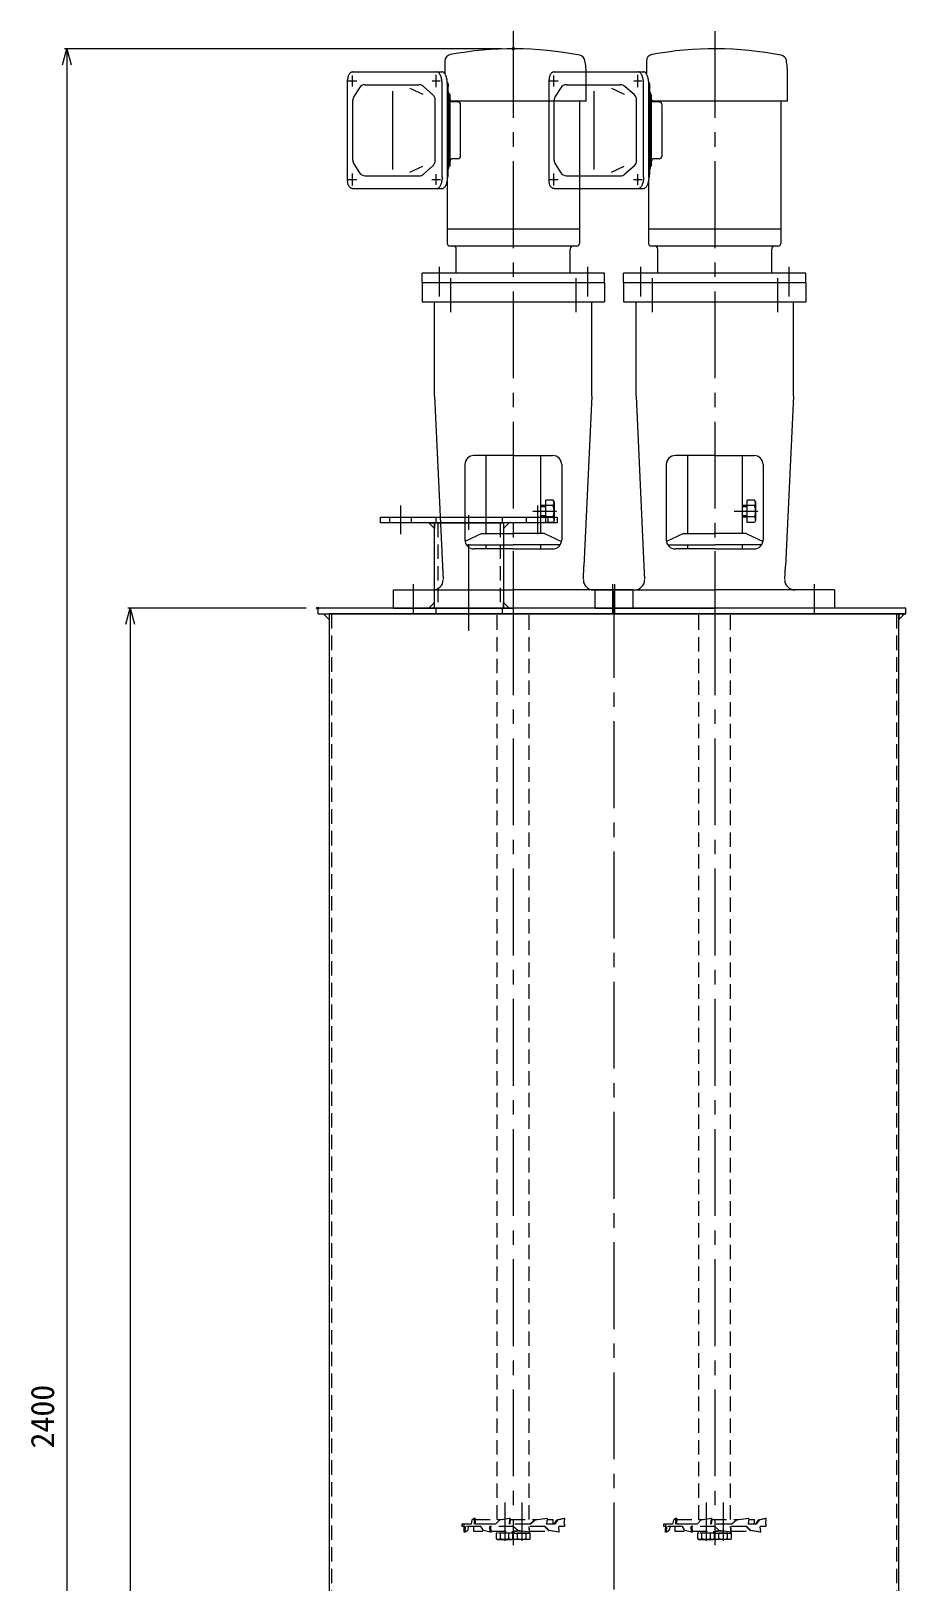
# Model space of a CAD drawing. Units: millimetres at full size. Extents: x -34906 to 7411, y -8440 to 3030.
# Drawn here: x -2179 to -1411, y 908 to 2269 of the extents above; entities that cross this region are included whole.
import ezdxf
from ezdxf.enums import TextEntityAlignment as Align

# ---------------------------------------------------------------- set-up
doc = ezdxf.new("R2010")
doc.units = ezdxf.units.MM
doc.header["$LTSCALE"] = 4
doc.header["$PDMODE"] = 32
doc.header["$PDSIZE"] = 2
doc.linetypes.add('USER1', pattern=[28.575, 19.05, -3.175, 3.175, -3.175])
doc.linetypes.add('USER4', pattern=[4.7625, 3.175, -1.5875])
for name, color, linetype, lineweight in [('0-2_01_外形線', 7, 'Continuous', 18), ('0-3_04_中心線', 7, 'USER1', 9), ('0-5_07_寸法線', 7, 'Continuous', 9), ('0-6_02_細線', 5, 'Continuous', 18), ('0-A_03_かくれ線', 6, 'USER4', 18)]:
    doc.layers.add(name, color=color, linetype=linetype, lineweight=lineweight)
doc.styles.add('ＭＳ ゴシック', font='')
doc.styles.get('ＭＳ ゴシック').set_extended_font_data('MS Gothic')

msp = doc.modelspace()

# ---------------------------------------------------------------- linework, layer by layer
at = {"layer": '0-2_01_外形線'}
for p, q in [((-1896.708, 2232.998), (-1818.216, 2232.998)), ((-1815.77, 2242.476), (-1815.77, 2231.374)), ((-1719.931, 2232.998), (-1641.439, 2232.998)), ((-1638.994, 2242.476), (-1638.994, 2231.374)), ((-1901.136, 2137.585), (-1901.136, 2225.993)), ((-1890.784, 2219.043), (-1895.695, 2211.407)), ((-1885.737, 2221.798), (-1838.539, 2221.798)), ((-1826.296, 2212.949), (-1834.554, 2220.284)), ((-1818.216, 2141.046), (-1818.216, 2222.655)), ((-1813.619, 2140.941), (-1813.619, 2222.459)), ((-1812.831, 2143.798), (-1812.831, 2219.798)), ((-1724.359, 2137.585), (-1724.359, 2225.993)), ((-1714.007, 2219.043), (-1718.918, 2211.407)), ((-1708.961, 2221.798), (-1661.762, 2221.798)), ((-1691.77, 2207.298), (-1691.77, 2230.964)), ((-1649.52, 2212.949), (-1657.777, 2220.284)), ((-1641.439, 2141.046), (-1641.439, 2222.655)), ((-1636.843, 2140.941), (-1636.843, 2222.459)), ((-1636.055, 2143.798), (-1636.055, 2219.798)), ((-1514.993, 2207.298), (-1514.993, 2230.964)), ((-1896.648, 2155.434), (-1896.648, 2208.162)), ((-1861.415, 2147.448), (-1861.415, 2216.147)), ((-1846.405, 2218.638), (-1835.171, 2213.423)), ((-1824.281, 2155.133), (-1824.281, 2208.463)), ((-1812.831, 2215.298), (-1812.232, 2215.298)), ((-1812.232, 2148.298), (-1812.232, 2215.298)), ((-1811.204, 2213.298), (-1812.232, 2213.298)), ((-1811.204, 2150.298), (-1811.204, 2213.298)), ((-1773.77, 2207.298), (-1810.527, 2207.298)), ((-1804.535, 2206.798), (-1809.204, 2206.798)), ((-1691.77, 2207.298), (-1779.07, 2207.298)), ((-1719.871, 2155.434), (-1719.871, 2208.162)), ((-1697.77, 2207.298), (-1697.77, 2082.298)), ((-1684.639, 2147.448), (-1684.639, 2216.147)), ((-1669.628, 2218.638), (-1658.395, 2213.423)), ((-1647.504, 2155.133), (-1647.504, 2208.463)), ((-1636.055, 2215.298), (-1635.455, 2215.298)), ((-1635.455, 2148.298), (-1635.455, 2215.298)), ((-1634.427, 2213.298), (-1635.455, 2213.298)), ((-1634.427, 2150.298), (-1634.427, 2213.298)), ((-1596.994, 2207.298), (-1633.75, 2207.298)), ((-1627.759, 2206.798), (-1632.427, 2206.798)), ((-1514.993, 2207.298), (-1602.294, 2207.298)), ((-1520.994, 2207.298), (-1520.994, 2082.298)), ((-1801.935, 2159.398), (-1801.935, 2204.198)), ((-1625.159, 2159.398), (-1625.159, 2204.198)), ((-1895.695, 2152.189), (-1890.784, 2144.552)), ((-1804.535, 2156.798), (-1809.204, 2156.798)), ((-1718.918, 2152.189), (-1714.007, 2144.552)), ((-1627.759, 2156.798), (-1632.427, 2156.798)), ((-1885.737, 2141.798), (-1838.539, 2141.798)), ((-1846.405, 2144.957), (-1835.171, 2150.173)), ((-1826.296, 2150.647), (-1834.554, 2143.312)), ((-1813.77, 2138.378), (-1813.77, 2082.298)), ((-1812.831, 2148.298), (-1812.232, 2148.298)), ((-1811.204, 2150.298), (-1812.232, 2150.298)), ((-1708.961, 2141.798), (-1661.762, 2141.798)), ((-1669.628, 2144.957), (-1658.395, 2150.173)), ((-1649.52, 2150.647), (-1657.777, 2143.312)), ((-1636.994, 2138.378), (-1636.994, 2082.298)), ((-1636.055, 2148.298), (-1635.455, 2148.298)), ((-1634.427, 2150.298), (-1635.455, 2150.298)), ((-1896.708, 2130.598), (-1817.647, 2130.598)), ((-1719.931, 2130.598), (-1640.87, 2130.598)), ((-1813.77, 2095.298), (-1697.77, 2095.298)), ((-1636.994, 2095.298), (-1520.994, 2095.298)), ((-1811.77, 2080.298), (-1808.77, 2080.298)), ((-1808.77, 2080.298), (-1702.77, 2080.298)), ((-1805.77, 2056.298), (-1805.77, 2077.298)), ((-1705.77, 2056.298), (-1705.77, 2077.298)), ((-1702.77, 2080.298), (-1699.77, 2080.298)), ((-1634.993, 2080.298), (-1631.994, 2080.298)), ((-1631.994, 2080.298), (-1525.994, 2080.298)), ((-1628.994, 2056.298), (-1628.994, 2077.298)), ((-1528.994, 2056.298), (-1528.994, 2077.298)), ((-1525.994, 2080.298), (-1522.994, 2080.298)), ((-1835.77, 2048.298), (-1835.77, 2056.298)), ((-1658.994, 2048.298), (-1658.994, 2056.298)), ((-1835.77, 2048.298), (-1675.77, 2048.298)), ((-1675.77, 2048.298), (-1675.77, 2053.459)), ((-1675.77, 2048.298), (-1675.77, 2031.298)), ((-1658.994, 2048.298), (-1498.994, 2048.298)), ((-1498.994, 2048.298), (-1498.994, 2053.459)), ((-1498.994, 2048.298), (-1498.994, 2031.298)), ((-1824.77, 1948.298), (-1824.77, 2031.298)), ((-1686.77, 1948.298), (-1686.77, 2031.298)), ((-1647.994, 1948.298), (-1647.994, 2031.298)), ((-1509.994, 1948.298), (-1509.994, 2031.298)), ((-1824.77, 1948.298), (-1817.82, 1799.298)), ((-1686.77, 1948.298), (-1693.72, 1799.298)), ((-1647.994, 1948.298), (-1641.044, 1799.298)), ((-1509.994, 1948.298), (-1516.944, 1799.298)), ((-1755.77, 1896.298), (-1790.27, 1896.298)), ((-1779.77, 1896.298), (-1779.77, 1827.898)), ((-1755.77, 1896.298), (-1721.27, 1896.298)), ((-1731.77, 1896.298), (-1731.77, 1827.898)), ((-1578.994, 1896.298), (-1613.494, 1896.298)), ((-1602.994, 1896.298), (-1602.994, 1827.898)), ((-1578.994, 1896.298), (-1544.494, 1896.298)), ((-1554.994, 1896.298), (-1554.994, 1827.898)), ((-1798.27, 1888.298), (-1798.27, 1822.298)), ((-1713.27, 1888.298), (-1713.27, 1822.298)), ((-1621.494, 1888.298), (-1621.494, 1822.298)), ((-1536.494, 1888.298), (-1536.494, 1822.298)), ((-1727.27, 1852.298), (-1731.77, 1852.298)), ((-1727.27, 1837.653), (-1727.27, 1857.252)), ((-1720.802, 1857.252), (-1727.27, 1857.252)), ((-1720.8, 1852.352), (-1727.27, 1852.352)), ((-1719.864, 1855.63), (-1720.8, 1857.252)), ((-1550.494, 1852.298), (-1554.994, 1852.298)), ((-1550.494, 1837.653), (-1550.494, 1857.252)), ((-1544.026, 1857.252), (-1550.494, 1857.252)), ((-1544.023, 1852.352), (-1550.494, 1852.352)), ((-1543.087, 1855.63), (-1544.023, 1857.252)), ((-1727.27, 1842.298), (-1731.77, 1842.298)), ((-1720.8, 1842.553), (-1727.27, 1842.553)), ((-1550.494, 1842.298), (-1554.994, 1842.298)), ((-1544.023, 1842.553), (-1550.494, 1842.553)), ((-1783.27, 1827.898), (-1798.156, 1820.951)), ((-1783.27, 1827.898), (-1755.77, 1827.898)), ((-1728.27, 1827.898), (-1755.77, 1827.898)), ((-1728.27, 1827.898), (-1713.384, 1820.951)), ((-1720.8, 1837.653), (-1727.27, 1837.653)), ((-1606.494, 1827.898), (-1621.379, 1820.951)), ((-1606.494, 1827.898), (-1578.994, 1827.898)), ((-1551.494, 1827.898), (-1578.994, 1827.898)), ((-1551.494, 1827.898), (-1536.608, 1820.951)), ((-1544.023, 1837.653), (-1550.494, 1837.653)), ((-1796.952, 1817.898), (-1755.77, 1817.898)), ((-1755.77, 1814.298), (-1790.27, 1814.298)), ((-1779.77, 1817.898), (-1779.77, 1814.298)), ((-1714.589, 1817.898), (-1755.77, 1817.898)), ((-1755.77, 1814.298), (-1721.27, 1814.298)), ((-1731.77, 1817.898), (-1731.77, 1814.298)), ((-1620.175, 1817.898), (-1578.994, 1817.898)), ((-1578.994, 1814.298), (-1613.494, 1814.298)), ((-1602.994, 1817.898), (-1602.994, 1814.298)), ((-1537.812, 1817.898), (-1578.994, 1817.898)), ((-1578.994, 1814.298), (-1544.494, 1814.298)), ((-1554.994, 1817.898), (-1554.994, 1814.298)), ((-1817.82, 1799.298), (-1817.28, 1787.717)), ((-1694.261, 1787.717), (-1693.72, 1799.298)), ((-1641.044, 1799.298), (-1640.503, 1787.717)), ((-1517.484, 1787.717), (-1516.944, 1799.298)), ((-1826.676, 1778.298), (-1826.27, 1778.298)), ((-1650.77, 1778.298), (-1755.77, 1778.298)), ((-1684.864, 1778.298), (-1685.27, 1778.298)), ((-1650.77, 1778.298), (-1650.77, 1762.298)), ((-1649.899, 1778.298), (-1649.494, 1778.298)), ((-1473.994, 1778.298), (-1578.994, 1778.298)), ((-1508.088, 1778.298), (-1508.494, 1778.298)), ((-1473.994, 1778.298), (-1473.994, 1762.298)), ((-1860.77, 1762.298), (-1755.77, 1762.298)), ((-1650.77, 1762.298), (-1755.77, 1762.298)), ((-1683.994, 1762.298), (-1578.994, 1762.298)), ((-1473.994, 1762.298), (-1578.994, 1762.298))]:
    msp.add_line(p, q, dxfattribs=at)
for points in [[(-1896.708, 2232.998), (-1897.028, 2232.976), (-1897.417, 2232.896), (-1897.8, 2232.764), (-1898.175, 2232.58), (-1898.537, 2232.346), (-1898.886, 2232.064), (-1899.217, 2231.735), (-1899.528, 2231.363), (-1899.818, 2230.95), (-1900.083, 2230.499), (-1900.322, 2230.014), (-1900.533, 2229.498), (-1900.714, 2228.955), (-1900.864, 2228.39), (-1900.982, 2227.807), (-1901.067, 2227.21), (-1901.119, 2226.604), (-1901.136, 2225.993)], [(-1818.216, 2222.655), (-1818.229, 2223.377), (-1818.282, 2224.289), (-1818.369, 2225.187), (-1818.489, 2226.064), (-1818.643, 2226.913), (-1818.828, 2227.729), (-1819.044, 2228.504), (-1819.288, 2229.234), (-1819.559, 2229.912), (-1819.855, 2230.533), (-1820.173, 2231.093), (-1820.512, 2231.587), (-1820.868, 2232.011), (-1821.239, 2232.363), (-1821.621, 2232.64), (-1822.013, 2232.839), (-1822.411, 2232.959), (-1822.804, 2232.998)], [(-1813.619, 2222.459), (-1813.633, 2223.377), (-1813.686, 2224.289), (-1813.772, 2225.187), (-1813.893, 2226.064), (-1814.047, 2226.913), (-1814.232, 2227.729), (-1814.448, 2228.504), (-1814.692, 2229.234), (-1814.963, 2229.912), (-1815.259, 2230.533), (-1815.577, 2231.093), (-1815.916, 2231.587), (-1816.272, 2232.011), (-1816.642, 2232.363), (-1817.025, 2232.64), (-1817.417, 2232.839), (-1817.815, 2232.959), (-1818.216, 2232.999)], [(-1719.931, 2232.998), (-1720.251, 2232.976), (-1720.64, 2232.896), (-1721.024, 2232.764), (-1721.398, 2232.58), (-1721.761, 2232.346), (-1722.109, 2232.064), (-1722.44, 2231.735), (-1722.751, 2231.363), (-1723.041, 2230.95), (-1723.306, 2230.499), (-1723.545, 2230.014), (-1723.756, 2229.498), (-1723.937, 2228.955), (-1724.088, 2228.39), (-1724.206, 2227.807), (-1724.291, 2227.21), (-1724.342, 2226.604), (-1724.359, 2225.993)], [(-1641.439, 2222.655), (-1641.453, 2223.377), (-1641.505, 2224.289), (-1641.592, 2225.187), (-1641.713, 2226.064), (-1641.866, 2226.913), (-1642.052, 2227.729), (-1642.267, 2228.504), (-1642.511, 2229.234), (-1642.783, 2229.912), (-1643.078, 2230.533), (-1643.397, 2231.093), (-1643.735, 2231.587), (-1644.091, 2232.011), (-1644.462, 2232.363), (-1644.845, 2232.64), (-1645.236, 2232.839), (-1645.634, 2232.959), (-1646.027, 2232.998)], [(-1636.843, 2222.459), (-1636.856, 2223.377), (-1636.909, 2224.289), (-1636.996, 2225.187), (-1637.116, 2226.064), (-1637.27, 2226.913), (-1637.455, 2227.729), (-1637.671, 2228.504), (-1637.915, 2229.234), (-1638.186, 2229.912), (-1638.482, 2230.533), (-1638.801, 2231.093), (-1639.139, 2231.587), (-1639.495, 2232.011), (-1639.866, 2232.363), (-1640.248, 2232.64), (-1640.64, 2232.839), (-1641.038, 2232.959), (-1641.439, 2232.999)], [(-1813.659, 2223.831), (-1813.584, 2223.745), (-1813.493, 2223.604), (-1813.404, 2223.435), (-1813.321, 2223.238), (-1813.242, 2223.015), (-1813.168, 2222.768), (-1813.101, 2222.498), (-1813.041, 2222.207), (-1812.987, 2221.898), (-1812.941, 2221.573)], [(-1812.903, 2221.234), (-1812.873, 2220.885), (-1812.852, 2220.527), (-1812.839, 2220.164), (-1812.831, 2219.798)], [(-1636.883, 2223.831), (-1636.808, 2223.745), (-1636.716, 2223.604), (-1636.628, 2223.435), (-1636.544, 2223.238), (-1636.465, 2223.015), (-1636.392, 2222.768), (-1636.324, 2222.498), (-1636.264, 2222.207), (-1636.21, 2221.898), (-1636.164, 2221.573)], [(-1636.126, 2221.234), (-1636.097, 2220.885), (-1636.075, 2220.527), (-1636.062, 2220.164), (-1636.055, 2219.798)], [(-1896.708, 2130.598), (-1897.032, 2130.604), (-1897.421, 2130.636), (-1897.805, 2130.741), (-1898.179, 2130.925), (-1898.542, 2131.159), (-1898.89, 2131.441), (-1899.221, 2131.77), (-1899.532, 2132.142), (-1899.822, 2132.555), (-1900.087, 2133.006), (-1900.326, 2133.491), (-1900.537, 2134.007), (-1900.718, 2134.549), (-1900.868, 2135.114), (-1900.987, 2135.698), (-1901.072, 2136.295), (-1901.123, 2136.901), (-1901.136, 2137.585)], [(-1818.216, 2141.046), (-1818.233, 2140.127), (-1818.286, 2139.216), (-1818.372, 2138.318), (-1818.493, 2137.441), (-1818.647, 2136.592), (-1818.832, 2135.776), (-1819.048, 2135), (-1819.292, 2134.271), (-1819.563, 2133.593), (-1819.859, 2132.972), (-1820.177, 2132.412), (-1820.516, 2131.918), (-1820.872, 2131.493), (-1821.242, 2131.142), (-1821.625, 2130.865), (-1822.017, 2130.666), (-1822.243, 2130.598)], [(-1813.619, 2141.046), (-1813.637, 2140.127), (-1813.689, 2139.216), (-1813.776, 2138.318), (-1813.897, 2137.441), (-1814.05, 2136.592), (-1814.236, 2135.776), (-1814.451, 2135), (-1814.696, 2134.271), (-1814.967, 2133.593), (-1815.263, 2132.972), (-1815.581, 2132.412), (-1815.919, 2131.918), (-1816.275, 2131.493), (-1816.646, 2131.142), (-1817.029, 2130.865), (-1817.421, 2130.666), (-1817.647, 2130.598)], [(-1813.663, 2139.673), (-1813.588, 2139.76), (-1813.496, 2139.9), (-1813.408, 2140.069), (-1813.324, 2140.266), (-1813.245, 2140.489), (-1813.172, 2140.737), (-1813.105, 2141.007), (-1813.044, 2141.298), (-1812.991, 2141.607), (-1812.945, 2141.932), (-1812.907, 2142.27), (-1812.877, 2142.62), (-1812.855, 2142.977), (-1812.842, 2143.341), (-1812.831, 2143.798)], [(-1719.931, 2130.598), (-1720.255, 2130.604), (-1720.645, 2130.636), (-1721.028, 2130.741), (-1721.402, 2130.925), (-1721.765, 2131.159), (-1722.113, 2131.441), (-1722.444, 2131.77), (-1722.756, 2132.142), (-1723.045, 2132.555), (-1723.31, 2133.006), (-1723.549, 2133.491), (-1723.76, 2134.007), (-1723.942, 2134.549), (-1724.092, 2135.114), (-1724.21, 2135.698), (-1724.295, 2136.295), (-1724.346, 2136.901), (-1724.359, 2137.585)], [(-1641.439, 2141.046), (-1641.456, 2140.127), (-1641.509, 2139.216), (-1641.596, 2138.318), (-1641.716, 2137.441), (-1641.87, 2136.592), (-1642.055, 2135.776), (-1642.271, 2135), (-1642.515, 2134.271), (-1642.786, 2133.593), (-1643.082, 2132.972), (-1643.401, 2132.412), (-1643.739, 2131.918), (-1644.095, 2131.493), (-1644.466, 2131.142), (-1644.848, 2130.865), (-1645.24, 2130.666), (-1645.466, 2130.598)], [(-1636.843, 2141.046), (-1636.86, 2140.127), (-1636.913, 2139.216), (-1636.999, 2138.318), (-1637.12, 2137.441), (-1637.274, 2136.592), (-1637.459, 2135.776), (-1637.675, 2135), (-1637.919, 2134.271), (-1638.19, 2133.593), (-1638.486, 2132.972), (-1638.804, 2132.412), (-1639.143, 2131.918), (-1639.499, 2131.493), (-1639.869, 2131.142), (-1640.252, 2130.865), (-1640.644, 2130.666), (-1640.87, 2130.598)], [(-1636.886, 2139.673), (-1636.812, 2139.76), (-1636.72, 2139.9), (-1636.631, 2140.069), (-1636.548, 2140.266), (-1636.469, 2140.489), (-1636.395, 2140.737), (-1636.328, 2141.007), (-1636.268, 2141.298), (-1636.214, 2141.607), (-1636.168, 2141.932), (-1636.13, 2142.27), (-1636.1, 2142.62), (-1636.079, 2142.977), (-1636.066, 2143.341), (-1636.055, 2143.798)], [(-1675.77, 2048.298), (-1675.77, 2056.298), (-1835.77, 2056.298)], [(-1498.994, 2048.298), (-1498.994, 2056.298), (-1658.994, 2056.298)], [(-1835.77, 2048.298), (-1835.77, 2031.298), (-1675.77, 2031.298)], [(-1658.994, 2048.298), (-1658.994, 2031.298), (-1498.994, 2031.298)], [(-1719.864, 1855.63), (-1719.864, 1839.274), (-1720.8, 1837.653)], [(-1543.087, 1855.63), (-1543.087, 1839.274), (-1544.023, 1837.653)], [(-1860.77, 1762.298), (-1860.77, 1778.298), (-1755.77, 1778.298)], [(-1683.994, 1762.298), (-1683.994, 1778.298), (-1578.994, 1778.298)]]:
    msp.add_lwpolyline(points, dxfattribs=at)
for points in [[(-1872.143, 1842.298), (-1717.144, 1842.298), (-1717.144, 1837.298), (-1872.143, 1837.298)], [(-1824.893, 1837.298), (-1824.893, 1832.298), (-1829.893, 1837.298)], [(-1824.893, 1837.298), (-1764.394, 1837.298), (-1764.394, 1762.298), (-1824.893, 1762.298)], [(-1764.394, 1837.298), (-1764.394, 1832.298), (-1759.394, 1837.298)], [(-1927.382, 1757.298), (-1411.149, 1757.298), (-1411.149, 1762.298), (-1927.382, 1762.298)], [(-1917.382, 1757.298), (-1917.382, 1752.298), (-1922.382, 1757.298)], [(-1917.382, 757.298), (-1417.382, 757.298), (-1417.382, 1757.298), (-1917.382, 1757.298)], [(-1824.893, 1762.298), (-1824.893, 1767.298), (-1829.893, 1762.298)], [(-1764.394, 1762.298), (-1764.394, 1767.298), (-1759.394, 1762.298)], [(-1417.382, 1757.298), (-1417.382, 1752.298), (-1412.382, 1757.298)]]:
    msp.add_lwpolyline(points, close=True, dxfattribs=at)
for centre, radius, start, end in [((-1809.97, 2242.476), 5.8, 100.58743, 180), ((-1755.77, 1952.498), 300.8, 78.82712, 100.58704), ((-1698.608, 2241.907), 5.8, 10.83605, 78.82753), ((-1633.194, 2242.476), 5.8, 100.58743, 180), ((-1578.994, 1952.498), 300.8, 78.82712, 100.58704), ((-1521.831, 2241.907), 5.8, 10.83605, 78.82753), ((-1755.77, 2230.964), 64, 0, 10.83678), ((-1578.994, 2230.964), 64, 0, 10.83678), ((-1885.737, 2215.798), 6, 90, 147.25465), ((-1838.539, 2215.798), 6, 48.38759, 90), ((-1708.961, 2215.798), 6, 90, 147.25465), ((-1661.762, 2215.798), 6, 48.38759, 90), ((-1890.648, 2208.162), 6, 147.25465, 180), ((-1830.281, 2208.463), 6, 0, 48.38759), ((-1809.204, 2208.798), 2, 180, 270), ((-1804.535, 2204.198), 2.6, 0, 90), ((-1713.871, 2208.162), 6, 147.25465, 180), ((-1653.504, 2208.463), 6, 0, 48.38759), ((-1632.427, 2208.798), 2, 180, 270), ((-1627.759, 2204.198), 2.6, 0, 90), ((-1890.648, 2155.434), 6, 180, 212.74535), ((-1830.281, 2155.133), 6, 311.61243, 0), ((-1809.204, 2154.798), 2, 90, 180), ((-1804.535, 2159.398), 2.6, 270, 0), ((-1713.871, 2155.434), 6, 180, 212.74535), ((-1653.504, 2155.133), 6, 311.61243, 0), ((-1632.427, 2154.798), 2, 90, 180), ((-1627.759, 2159.398), 2.6, 270, 0), ((-1885.737, 2147.798), 6, 212.74535, 270), ((-1838.539, 2147.798), 6, 270, 311.61243), ((-1708.961, 2147.798), 6, 212.74535, 270), ((-1661.762, 2147.798), 6, 270, 311.61243), ((-1811.77, 2082.298), 2, 180, 270), ((-1808.77, 2077.298), 3, 0, 90), ((-1702.77, 2077.298), 3, 90, 180), ((-1699.77, 2082.298), 2, 270, 0), ((-1634.993, 2082.298), 2, 180, 270), ((-1631.994, 2077.298), 3, 0, 90), ((-1525.994, 2077.298), 3, 90, 180), ((-1522.994, 2082.298), 2, 270, 0), ((-1790.27, 1888.298), 8, 90, 180), ((-1721.27, 1888.298), 8, 0, 90), ((-1613.494, 1888.298), 8, 90, 180), ((-1544.494, 1888.298), 8, 0, 90), ((-1726.417, 1855.729), 6.551, 328.9828, 359.13138), ((-1733.163, 1847.453), 13.299, 338.37986, 21.61714), ((-1549.64, 1855.729), 6.551, 328.9828, 359.13138), ((-1556.387, 1847.453), 13.299, 338.37986, 21.61714), ((-1726.417, 1839.175), 6.551, 0.86868, 31.0172), ((-1549.64, 1839.175), 6.551, 0.86868, 31.0172), ((-1790.27, 1822.298), 8, 180, 270), ((-1721.27, 1822.298), 8, 270, 0), ((-1613.494, 1822.298), 8, 180, 270), ((-1544.494, 1822.298), 8, 270, 0), ((-1826.27, 1787.298), 9, 270, 0), ((-1685.27, 1787.298), 9, 180, 270), ((-1649.494, 1787.298), 9, 270, 0), ((-1508.494, 1787.298), 9, 180, 270)]:
    msp.add_arc(centre, radius, start, end, dxfattribs=at)
at = {"layer": '0-3_04_中心線', "color": 1, "lineweight": 18}
for p, q in [((-1900.77, 2225.048), (-1893.08, 2225.048)), ((-1896.925, 2220.211), (-1896.925, 2229.885)), ((-1826.821, 2225.048), (-1819.831, 2225.048)), ((-1823.326, 2219.654), (-1823.326, 2230.442)), ((-1812.941, 2221.573), (-1812.903, 2221.234)), ((-1723.993, 2225.048), (-1716.304, 2225.048)), ((-1720.148, 2220.211), (-1720.148, 2229.885)), ((-1650.044, 2225.048), (-1643.054, 2225.048)), ((-1646.549, 2219.654), (-1646.549, 2230.442)), ((-1636.164, 2221.573), (-1636.126, 2221.234)), ((-1900.77, 2138.565), (-1893.08, 2138.565)), ((-1896.925, 2133.378), (-1896.925, 2143.752)), ((-1827.17, 2138.548), (-1819.481, 2138.548)), ((-1823.326, 2133.776), (-1823.326, 2143.32)), ((-1723.993, 2138.565), (-1716.304, 2138.565)), ((-1720.148, 2133.378), (-1720.148, 2143.752)), ((-1650.394, 2138.548), (-1642.705, 2138.548)), ((-1646.549, 2133.776), (-1646.549, 2143.32)), ((-1820.77, 2061.791), (-1820.77, 2035.998)), ((-1690.77, 2061.791), (-1690.77, 2035.998)), ((-1643.994, 2061.791), (-1643.994, 2035.998)), ((-1513.994, 2061.791), (-1513.994, 2035.998)), ((-1810.77, 2052.098), (-1810.77, 2021.998)), ((-1700.77, 2052.098), (-1700.77, 2021.998)), ((-1633.994, 2052.098), (-1633.994, 2021.998)), ((-1523.994, 2052.098), (-1523.994, 2021.998)), ((-1854.643, 1852.298), (-1854.643, 1827.298)), ((-1794.643, 1742.298), (-1794.643, 1852.298)), ((-1734.644, 1852.298), (-1734.644, 1827.298)), ((-1717.87, 1847.298), (-1738.686, 1847.298)), ((-1541.094, 1847.298), (-1561.909, 1847.298)), ((-1755.77, 1812.298), (-1755.77, 1707.298)), ((-1578.994, 1812.298), (-1578.994, 1707.298)), ((-1843.27, 1757.298), (-1843.27, 1783.298)), ((-1668.27, 1757.298), (-1668.27, 1783.298)), ((-1667.382, 1777.298), (-1667.382, 737.298)), ((-1666.494, 1757.298), (-1666.494, 1783.298)), ((-1491.494, 1757.298), (-1491.494, 1783.298)), ((-1763.27, 977.298), (-1763.27, 943.659)), ((-1748.27, 977.298), (-1748.27, 943.659)), ((-1586.494, 977.298), (-1586.494, 943.659)), ((-1571.494, 977.298), (-1571.494, 943.659))]:
    msp.add_line(p, q, dxfattribs=at)
for points in [[(-1755.77, 2268.898), (-1755.77, 1762.298), (-1755.77, 939.994)], [(-1578.994, 2268.898), (-1578.994, 1762.298), (-1578.994, 939.994)]]:
    msp.add_lwpolyline(points, dxfattribs=at)
at = {"layer": '0-5_07_寸法線', "color": 3, "lineweight": 18}
for p, q in [((-1765.77, 2253.298), (-2149.492, 2253.298)), ((-2147.492, 2239.298), (-2147.492, -133.702)), ((-1937.382, 1762.298), (-2094.027, 1762.298)), ((-2092.027, 1748.298), (-2092.027, -133.702))]:
    msp.add_line(p, q, dxfattribs=at)
at = {"layer": '0-5_07_寸法線'}
for p, q in [((-2147.492, 2253.298), (-2147.492, 2239.298)), ((-2092.027, 1762.298), (-2092.027, 1748.298))]:
    msp.add_line(p, q, dxfattribs=at)
for points in [[(-2151.243, 2239.298), (-2147.492, 2253.298), (-2143.74, 2239.298)], [(-2095.779, 1748.298), (-2092.027, 1762.298), (-2088.276, 1748.298)]]:
    msp.add_lwpolyline(points, dxfattribs=at)
for p in [(-1755.77, 2253.298), (-1927.382, 1762.298)]:
    msp.add_point(p, dxfattribs=at)
at = {"layer": '0-6_02_細線'}
for p, q in [((-1727.27, 1851.298), (-1731.77, 1851.298)), ((-1727.27, 1843.298), (-1731.77, 1843.298)), ((-1550.494, 1851.298), (-1554.994, 1851.298)), ((-1550.494, 1843.298), (-1554.994, 1843.298))]:
    msp.add_line(p, q, dxfattribs=at)
at = {"layer": '0-A_03_かくれ線'}
for p, q in [((-1864.143, 1837.298), (-1864.143, 1842.298)), ((-1845.143, 1837.298), (-1845.143, 1842.298)), ((-1823.643, 1842.298), (-1823.643, 1837.298)), ((-1765.643, 1842.298), (-1765.643, 1837.298)), ((-1744.144, 1837.298), (-1744.144, 1842.298)), ((-1725.144, 1837.298), (-1725.144, 1842.298)), ((-1822.093, 1837.298), (-1822.093, 1762.298)), ((-1767.194, 1837.298), (-1767.194, 1762.298)), ((-1915.382, 1757.298), (-1915.382, 757.298)), ((-1823.643, 1762.298), (-1823.643, 1757.298)), ((-1769.77, 962.298), (-1769.77, 1762.298)), ((-1765.643, 1762.298), (-1765.643, 1757.298)), ((-1741.77, 962.298), (-1741.77, 1762.298)), ((-1592.994, 962.298), (-1592.994, 1762.298)), ((-1564.994, 962.298), (-1564.994, 1762.298)), ((-1419.382, 1757.298), (-1419.382, 757.298)), ((-1792.719, 958.298), (-1800.77, 958.298)), ((-1800.77, 958.298), (-1800.77, 956.298)), ((-1798.806, 956.298), (-1800.77, 956.298)), ((-1798.92, 951.298), (-1798.783, 958.298)), ((-1797.942, 951.298), (-1797.829, 956.298)), ((-1784.14, 956.298), (-1797.829, 956.298)), ((-1795.598, 952.656), (-1794.696, 956.298)), ((-1784.14, 956.298), (-1790.77, 956.298)), ((-1790.129, 963.298), (-1790.22, 958.298)), ((-1776.277, 958.298), (-1790.22, 958.298)), ((-1789.143, 963.298), (-1790.129, 963.298)), ((-1789.143, 963.298), (-1789.234, 958.298)), ((-1788.661, 962.298), (-1766.006, 962.298)), ((-1781.908, 952.656), (-1784.14, 956.298)), ((-1771.241, 958.298), (-1776.856, 958.298)), ((-1776.108, 951.298), (-1776.389, 956.298)), ((-1755.77, 956.298), (-1776.389, 956.298)), ((-1775.263, 951.298), (-1775.544, 956.298)), ((-1758.991, 963.298), (-1759.42, 958.298)), ((-1740.701, 958.298), (-1759.42, 958.298)), ((-1758.416, 963.298), (-1758.991, 963.298)), ((-1758.416, 963.298), (-1758.846, 958.298)), ((-1741.77, 958.298), (-1758.846, 958.298)), ((-1758.002, 962.298), (-1734.476, 962.298)), ((-1751.713, 952.656), (-1755.77, 956.298)), ((-1727.708, 956.298), (-1741.891, 956.298)), ((-1741.383, 951.326), (-1741.891, 956.298)), ((-1741.166, 951.298), (-1741.677, 956.298)), ((-1728.246, 956.298), (-1741.677, 956.298)), ((-1736.78, 961.94), (-1740.874, 958.298)), ((-1736.607, 961.94), (-1740.701, 958.298)), ((-1726.139, 963.298), (-1736.78, 961.94)), ((-1736.78, 961.94), (-1736.607, 961.94)), ((-1725.965, 963.298), (-1736.607, 961.94)), ((-1724.739, 952.656), (-1728.246, 956.298)), ((-1724.201, 952.656), (-1727.708, 956.298)), ((-1725.965, 963.298), (-1726.481, 958.298)), ((-1719.25, 958.298), (-1726.481, 958.298)), ((-1725.965, 963.298), (-1726.139, 963.298)), ((-1725.569, 962.298), (-1720.77, 962.298)), ((-1720.77, 958.298), (-1720.77, 962.298)), ((-1716.864, 961.94), (-1719.25, 958.298)), ((-1717.684, 961.94), (-1716.864, 961.94)), ((-1715.348, 951.298), (-1715.79, 956.298)), ((-1710.662, 963.298), (-1711.482, 963.298)), ((-1710.77, 958.298), (-1710.962, 958.298)), ((-1615.942, 958.298), (-1623.994, 958.298)), ((-1623.994, 958.298), (-1623.994, 956.298)), ((-1622.029, 956.298), (-1623.994, 956.298)), ((-1622.143, 951.298), (-1622.007, 958.298)), ((-1621.166, 951.298), (-1621.052, 956.298)), ((-1607.363, 956.298), (-1621.052, 956.298)), ((-1618.821, 952.656), (-1617.919, 956.298)), ((-1607.363, 956.298), (-1613.994, 956.298)), ((-1613.353, 963.298), (-1613.443, 958.298)), ((-1599.501, 958.298), (-1613.443, 958.298)), ((-1612.367, 963.298), (-1613.353, 963.298)), ((-1612.367, 963.298), (-1612.457, 958.298)), ((-1611.885, 962.298), (-1589.229, 962.298)), ((-1605.132, 952.656), (-1607.363, 956.298)), ((-1594.464, 958.298), (-1600.079, 958.298)), ((-1599.331, 951.298), (-1599.612, 956.298)), ((-1578.994, 956.298), (-1599.612, 956.298)), ((-1598.487, 951.298), (-1598.768, 956.298)), ((-1582.214, 963.298), (-1582.644, 958.298)), ((-1563.924, 958.298), (-1582.644, 958.298)), ((-1581.639, 963.298), (-1582.214, 963.298)), ((-1581.639, 963.298), (-1582.069, 958.298)), ((-1564.994, 958.298), (-1582.069, 958.298)), ((-1581.225, 962.298), (-1557.699, 962.298)), ((-1574.936, 952.656), (-1578.994, 956.298)), ((-1550.932, 956.298), (-1565.114, 956.298)), ((-1564.606, 951.326), (-1565.114, 956.298)), ((-1564.389, 951.298), (-1564.9, 956.298)), ((-1551.469, 956.298), (-1564.9, 956.298)), ((-1560.004, 961.94), (-1564.097, 958.298)), ((-1559.83, 961.94), (-1563.924, 958.298)), ((-1549.362, 963.298), (-1560.004, 961.94)), ((-1560.004, 961.94), (-1559.83, 961.94)), ((-1549.189, 963.298), (-1559.83, 961.94)), ((-1547.962, 952.656), (-1551.469, 956.298)), ((-1547.425, 952.656), (-1550.932, 956.298)), ((-1549.189, 963.298), (-1549.704, 958.298)), ((-1542.474, 958.298), (-1549.704, 958.298)), ((-1549.189, 963.298), (-1549.362, 963.298)), ((-1548.792, 962.298), (-1543.994, 962.298)), ((-1543.994, 958.298), (-1543.994, 962.298)), ((-1540.088, 961.94), (-1542.474, 958.298)), ((-1540.907, 961.94), (-1540.088, 961.94)), ((-1538.571, 951.298), (-1539.013, 956.298)), ((-1533.885, 963.298), (-1534.705, 963.298)), ((-1533.994, 958.298), (-1534.186, 958.298)), ((-1797.942, 951.298), (-1798.92, 951.298)), ((-1795.598, 952.656), (-1797.942, 951.298)), ((-1776.108, 951.298), (-1781.908, 952.656)), ((-1775.263, 951.298), (-1776.108, 951.298)), ((-1774.819, 952.298), (-1752.849, 952.298)), ((-1748.933, 952.298), (-1754.457, 952.298)), ((-1741.166, 951.298), (-1751.713, 952.656)), ((-1740.765, 952.298), (-1725.704, 952.298)), ((-1724.739, 952.656), (-1724.201, 952.656)), ((-1715.348, 951.298), (-1724.201, 952.656)), ((-1621.166, 951.298), (-1622.143, 951.298)), ((-1618.821, 952.656), (-1621.166, 951.298)), ((-1599.331, 951.298), (-1605.132, 952.656)), ((-1598.487, 951.298), (-1599.331, 951.298)), ((-1598.042, 952.298), (-1576.072, 952.298)), ((-1572.156, 952.298), (-1577.68, 952.298)), ((-1564.389, 951.298), (-1574.936, 952.656)), ((-1563.988, 952.298), (-1548.927, 952.298)), ((-1547.962, 952.656), (-1547.425, 952.656)), ((-1538.571, 951.298), (-1547.425, 952.656))]:
    msp.add_line(p, q, dxfattribs=at)
at = {"layer": '0-A_03_かくれ線', "color": 2}
for p, q in [((-1756.08, 950.298), (-1770.46, 950.298)), ((-1770.46, 945.58), (-1770.46, 950.298)), ((-1770.46, 945.58), (-1769.77, 944.998)), ((-1770.02, 950.298), (-1770.02, 952.298)), ((-1769.77, 944.998), (-1756.77, 944.998)), ((-1767.025, 945.58), (-1767.025, 950.298)), ((-1759.516, 945.58), (-1759.516, 950.298)), ((-1756.08, 945.58), (-1756.77, 944.998)), ((-1756.52, 950.298), (-1756.52, 952.298)), ((-1756.08, 945.58), (-1756.08, 950.298)), ((-1755.46, 945.58), (-1755.46, 950.298)), ((-1755.46, 950.298), (-1752.27, 950.298)), ((-1755.46, 945.58), (-1754.77, 944.998)), ((-1755.02, 950.298), (-1755.02, 952.298)), ((-1741.77, 944.998), (-1754.77, 944.998)), ((-1754.457, 950.298), (-1741.08, 950.298)), ((-1752.025, 945.58), (-1752.025, 950.298)), ((-1744.516, 945.58), (-1744.516, 950.298)), ((-1744.27, 950.298), (-1741.08, 950.298)), ((-1741.08, 945.58), (-1741.77, 944.998)), ((-1741.52, 950.298), (-1741.52, 951.344)), ((-1741.08, 945.58), (-1741.08, 950.298)), ((-1579.304, 950.298), (-1593.684, 950.298)), ((-1593.684, 945.58), (-1593.684, 950.298)), ((-1593.684, 945.58), (-1592.994, 944.998)), ((-1593.244, 950.298), (-1593.244, 952.298)), ((-1592.994, 944.998), (-1579.994, 944.998)), ((-1590.248, 945.58), (-1590.248, 950.298)), ((-1582.739, 945.58), (-1582.739, 950.298)), ((-1579.304, 945.58), (-1579.994, 944.998)), ((-1579.744, 950.298), (-1579.744, 952.298)), ((-1579.304, 945.58), (-1579.304, 950.298)), ((-1578.684, 945.58), (-1578.684, 950.298)), ((-1578.684, 950.298), (-1575.494, 950.298)), ((-1578.684, 945.58), (-1577.994, 944.998)), ((-1578.244, 950.298), (-1578.244, 952.298)), ((-1564.994, 944.998), (-1577.994, 944.998)), ((-1577.68, 950.298), (-1564.304, 950.298)), ((-1575.248, 945.58), (-1575.248, 950.298)), ((-1567.739, 945.58), (-1567.739, 950.298)), ((-1567.494, 950.298), (-1564.304, 950.298)), ((-1564.304, 945.58), (-1564.994, 944.998)), ((-1564.744, 950.298), (-1564.744, 951.344)), ((-1564.304, 945.58), (-1564.304, 950.298))]:
    msp.add_line(p, q, dxfattribs=at)
at = {"layer": '0-A_03_かくれ線'}
for points in [[(-1790.129, 963.298), (-1791.999, 961.94), (-1792.719, 958.298)], [(-1790.77, 956.298), (-1790.77, 952.298), (-1782.573, 952.298)], [(-1758.991, 963.298), (-1767.838, 961.94), (-1771.241, 958.298)], [(-1711.482, 963.298), (-1717.684, 961.94), (-1720.07, 958.298)], [(-1710.962, 958.298), (-1710.662, 963.298), (-1716.864, 961.94)], [(-1710.77, 958.298), (-1710.77, 956.298), (-1715.79, 956.298)], [(-1613.353, 963.298), (-1615.223, 961.94), (-1615.942, 958.298)], [(-1613.994, 956.298), (-1613.994, 952.298), (-1605.796, 952.298)], [(-1582.214, 963.298), (-1591.061, 961.94), (-1594.464, 958.298)], [(-1534.705, 963.298), (-1540.907, 961.94), (-1543.293, 958.298)], [(-1534.186, 958.298), (-1533.885, 963.298), (-1540.088, 961.94)], [(-1533.994, 958.298), (-1533.994, 956.298), (-1539.013, 956.298)], [(-1715.348, 951.298), (-1715.885, 951.298), (-1724.739, 952.656)], [(-1538.571, 951.298), (-1539.109, 951.298), (-1547.962, 952.656)]]:
    msp.add_lwpolyline(points, dxfattribs=at)
at = {"layer": '0-A_03_かくれ線', "color": 2}
for points in [[(-1752.27, 950.298), (-1744.27, 950.298), (-1752.27, 950.298)], [(-1575.494, 950.298), (-1567.494, 950.298), (-1575.494, 950.298)]]:
    msp.add_lwpolyline(points, dxfattribs=at)
for centre, radius, start, end in [((-1768.743, 947.866), 2.859, 233.07946, 306.92054), ((-1763.27, 957.407), 12.409, 252.38753, 287.61247), ((-1757.798, 947.866), 2.859, 233.07946, 306.92054), ((-1753.743, 947.866), 2.859, 233.07946, 306.92054), ((-1748.27, 957.407), 12.409, 252.38753, 287.61247), ((-1742.798, 947.833), 2.833, 232.68233, 307.31767), ((-1591.966, 947.866), 2.859, 233.07946, 306.92054), ((-1586.494, 957.407), 12.409, 252.38753, 287.61247), ((-1581.021, 947.866), 2.859, 233.07946, 306.92054), ((-1576.966, 947.866), 2.859, 233.07946, 306.92054), ((-1571.494, 957.407), 12.409, 252.38753, 287.61247), ((-1566.021, 947.833), 2.833, 232.68233, 307.31767)]:
    msp.add_arc(centre, radius, start, end, dxfattribs=at)

# ---------------------------------------------------------------- texts
at = {"layer": '0-5_07_寸法線', "style": 'ＭＳ ゴシック'}
msp.add_text('2400', height=20.53, rotation=90, dxfattribs=at).set_placement((-2152.492, 1024.798), align=Align.BOTTOM_LEFT)

doc.saveas('drawing.dxf')
